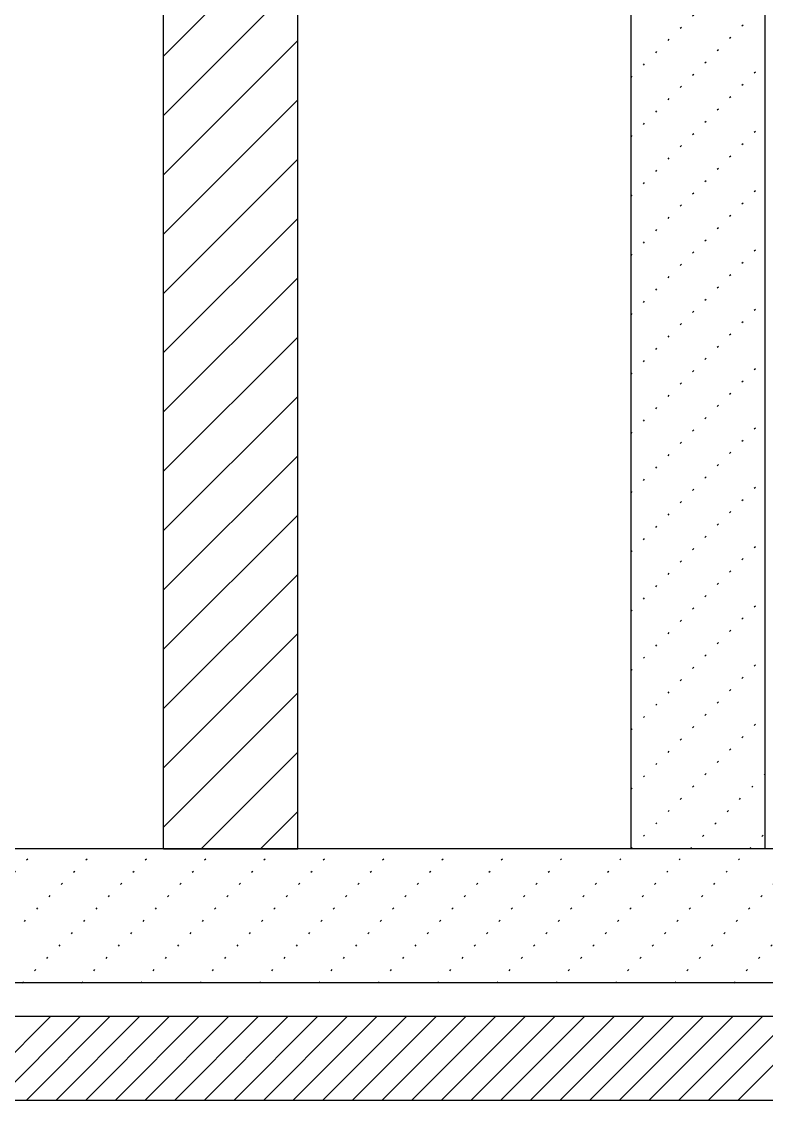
# Model space of a CAD drawing. Extents: x 10 to 610, y -247 to 1644.
# Drawn here: x 263.7 to 308.1, y 72 to 136.3 of the extents above; entities that cross this region are included whole.
import ezdxf

# ---------------------------------------------------------------- set-up
doc = ezdxf.new("R2010")
doc.units = 0
doc.header["$LTSCALE"] = 5
doc.header["$MEASUREMENT"] = 0
doc.linetypes.add('DOT15', pattern=[0.1875, 0, -0.1875])
doc.layers.get('0').update_dxf_attribs({"linetype": 'CONTINUOUS'})

# ---------------------------------------------------------------- blocks, each defined once
blk = doc.blocks.new('*X15')
at = {"color": 0, "linetype": 'DOT15'}
for p, q in [((241.635, 79), (249.635, 87)), ((245.17, 79), (253.17, 87)), ((248.706, 79), (256.706, 87)), ((252.241, 79), (260.241, 87)), ((255.777, 79), (263.777, 87)), ((259.312, 79), (267.312, 87)), ((262.848, 79), (270.848, 87)), ((266.383, 79), (274.383, 87)), ((269.919, 79), (277.919, 87)), ((273.454, 79), (281.454, 87)), ((276.99, 79), (284.99, 87)), ((280.525, 79), (288.525, 87)), ((284.061, 79), (292.061, 87)), ((287.597, 79), (295.597, 87)), ((291.132, 79), (299.132, 87))]:
    blk.add_line(p, q, dxfattribs=at)
blk = doc.blocks.new('*X2')
at = {"color": 0}
for p, q in [((232.402, 68), (237.402, 73)), ((234.17, 68), (239.17, 73)), ((235.938, 68), (240.938, 73)), ((237.706, 68), (242.706, 73)), ((239.473, 68), (244.473, 73)), ((241.241, 68), (246.241, 73)), ((243.009, 68), (248.009, 73)), ((244.777, 68), (249.777, 73)), ((246.544, 68), (251.544, 73)), ((248.312, 68), (253.312, 73)), ((250.08, 68), (255.08, 73)), ((251.848, 68), (256.848, 73)), ((253.616, 68), (258.616, 73)), ((255.383, 68), (260.383, 73)), ((257.151, 68), (262.151, 73)), ((258.919, 68), (263.919, 73)), ((260.687, 68), (265.687, 73)), ((262.454, 68), (267.454, 73)), ((264.222, 68), (269.222, 73)), ((265.99, 68), (270.99, 73)), ((267.758, 68), (272.758, 73)), ((269.525, 68), (274.525, 73)), ((271.293, 68), (276.293, 73)), ((273.061, 68), (278.061, 73)), ((274.829, 68), (279.829, 73)), ((276.597, 68), (281.597, 73)), ((278.364, 68), (283.364, 73))]:
    blk.add_line(p, q, dxfattribs=at)
blk = doc.blocks.new('*X13')
at = {"color": 0, "linetype": 'DOT15'}
for p, q in [((285, 132.972), (293, 140.972)), ((285, 129.437), (293, 137.437)), ((285, 125.901), (293, 133.901)), ((285, 122.365), (293, 130.365)), ((285, 118.83), (293, 126.83)), ((285, 115.294), (293, 123.294)), ((285, 111.759), (293, 119.759)), ((285, 108.223), (293, 116.223)), ((285, 104.688), (293, 112.688)), ((285, 101.152), (293, 109.152)), ((285, 97.617), (293, 105.617)), ((285, 94.081), (293, 102.081)), ((285, 90.546), (293, 98.546)), ((285, 87.01), (293, 95.01)), ((288.525, 87), (293, 91.475)), ((292.061, 87), (293, 87.939))]:
    blk.add_line(p, q, dxfattribs=at)

msp = doc.modelspace()

# ---------------------------------------------------------------- hatches: boundary and pattern name
at = {"linetype": 'Continuous'}
h = msp.add_hatch(dxfattribs=at)
h.set_pattern_fill('ANSI31', color=256, scale=20)
h.paths.add_polyline_path([(280.132, 185), (272.132, 185), (272.132, 87), (280.132, 87)])

# ---------------------------------------------------------------- linework, layer by layer
for p, q in [((300, 87), (300, 230)), ((308, 87), (308, 230)), ((272.132, 87), (272.132, 185)), ((280.132, 87), (280.132, 185)), ((379, 87), (87, 87)), ((379, 79), (87, 79)), ((379, 77), (39, 77))]:
    msp.add_line(p, q)
msp.add_line((272.132, 87), (280.132, 87), dxfattribs=at)
at = {"color": 6}
msp.add_line((379, 72), (39, 72), dxfattribs=at)

# ---------------------------------------------------------------- block references
at = {"linetype": 'DOT15'}
for name in ['*X13', '*X15']:
    msp.add_blockref(name, (15, 0), dxfattribs=at)
msp.add_blockref('*X2', (28, 4))

doc.saveas('drawing.dxf')
